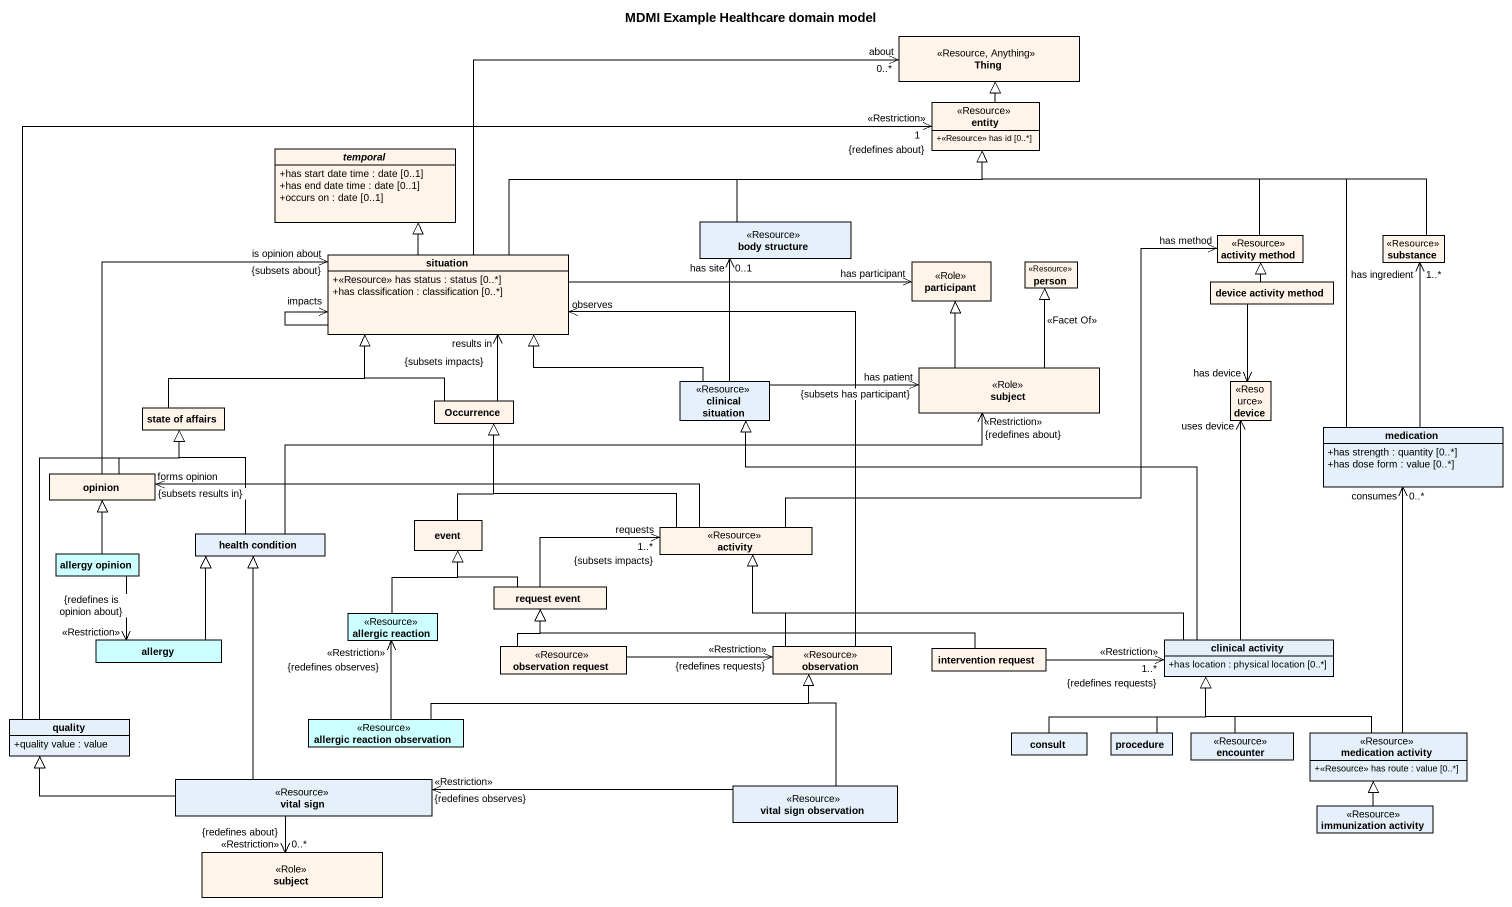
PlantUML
@startuml
title MDMI Example Healthcare domain model
hide circle
hide empty members
skinparam classAttributeIconSize 0
class Thing <<Resource, Anything>> #FFF4EA
class "entity" as entity_ <<Resource>> #FFF4EA {
  +<<Resource>> has id [0..*]
}
abstract class temporal #FFF4EA {
  +has start date time : date [0..1]
  +has end date time : date [0..1]
  +occurs on : date [0..1]
}
class situation #FFF4EA {
  +<<Resource>> has status : status [0..*]
  +has classification : classification [0..*]
}
class "body structure" as body_structure <<Resource>>
class "activity method" as activity_method <<Resource>> #FFF4EA
class substance <<Resource>> #FFF4EA
class "participant" as participant_ <<Role>> #FFF4EA
class "person" as person_ <<Resource>> #FFF4EA
class "device activity method" as device_activity_method #FFF4EA
class "clinical situation" as clinical_situation <<Resource>>
class subject <<Role>> #FFF4EA
class device <<Resource>> #FFF4EA
class "state of affairs" as state_of_affairs #FFF4EA
class Occurrence #FFF4EA
class medication {
  +has strength : quantity [0..*]
  +has dose form : value [0..*]
}
class opinion #FFF4EA
class "allergy opinion" as allergy_opinion #CCFFFF
class "health condition" as health_condition
class event #FFF4EA
class activity <<Resource>> #FFF4EA
class "request event" as request_event #FFF4EA
class allergy #CCFFFF
class "allergic reaction" as allergic_reaction <<Resource>> #CCFFFF
class "clinical activity" as clinical_activity {
  +has location : physical location [0..*]
}
class "observation request" as observation_request <<Resource>> #FFF4EA
class observation <<Resource>> #FFF4EA
class "intervention request" as intervention_request #FFF4EA
class quality {
  +quality value : value
}
class "allergic reaction observation" as allergic_reaction_2 <<Resource>> #CCFFFF
class consult
class procedure
class encounter <<Resource>>
class "medication activity" as medication_activity <<Resource>> {
  +<<Resource>> has route : value [0..*]
}
class "vital sign" as vital_sign <<Resource>>
class "vital sign observation" as vital_sign_observation <<Resource>>
class "immunization activity" as immunization_activity <<Resource>>
class "subject" as subject_2 <<Role>> #FFF4EA
entity_ -up-|> Thing
situation -right-> "about\n0..*" Thing
situation -right-|> entity_
situation -up-|> temporal
situation --> "impacts" situation
situation -right-> "has participant" participant_
body_structure -right-|> entity_
activity_method -left-|> entity_
substance -left-|> entity_
substance "has ingredient\n1..*" <-- medication
device_activity_method -up-|> activity_method
device_activity_method --> "has device" device
clinical_situation -left-|> situation
clinical_situation -up-> "has site\n0..1" body_structure
clinical_situation -right-> "has patient\n{subsets has participant}" subject
subject -up-|> participant_
subject -up-|> person_ : <<Facet Of>>
state_of_affairs -right-|> situation
Occurrence -up-|> situation
Occurrence -up-> "results in\n{subsets impacts}" situation
medication -up-|> entity_
opinion -right-> "is opinion about\n{subsets about}" situation
opinion -up-|> state_of_affairs
allergy_opinion -up-|> opinion
allergy_opinion --> "<<Restriction>>\n{redefines is opinion about}" allergy
health_condition -right-> "<<Restriction>>\n{redefines about}" subject
health_condition -up-|> state_of_affairs
event -up-|> Occurrence
activity -right-> "has method" activity_method
activity -left-|> Occurrence
activity -left-> "forms opinion\n{subsets results in}" opinion
request_event -up-|> event
request_event -right-> "requests\n{subsets impacts}\n1..*" activity
allergy -up-|> health_condition
allergic_reaction -up-|> event
clinical_activity -left-|> clinical_situation
clinical_activity -up-> "uses device" device
clinical_activity -left-|> activity
observation_request -up-|> request_event
observation_request -right-> "<<Restriction>>\n{redefines requests}" observation
observation -up-> "observes" situation
observation -up-|> activity
intervention_request -left-|> request_event
intervention_request -right-> "<<Restriction>>\n{redefines requests}\n1..*" clinical_activity
quality -up-> "<<Restriction>>\n1\n{redefines about}" entity_
quality -up-|> state_of_affairs
allergic_reaction_2 -up-> "<<Restriction>>\n{redefines observes}" allergic_reaction
allergic_reaction_2 -right-|> observation
consult -right-|> clinical_activity
procedure -up-|> clinical_activity
encounter -up-|> clinical_activity
medication_activity -up-> "consumes\n0..*" medication
medication_activity -up-|> clinical_activity
vital_sign -up-|> health_condition
vital_sign -left-|> quality
vital_sign --> "0..*\n<<Restriction>>\n{redefines about}" subject_2
vital_sign_observation -up-|> observation
vital_sign_observation -left-> "<<Restriction>>\n{redefines observes}" vital_sign
immunization_activity -up-|> medication_activity
@enduml
